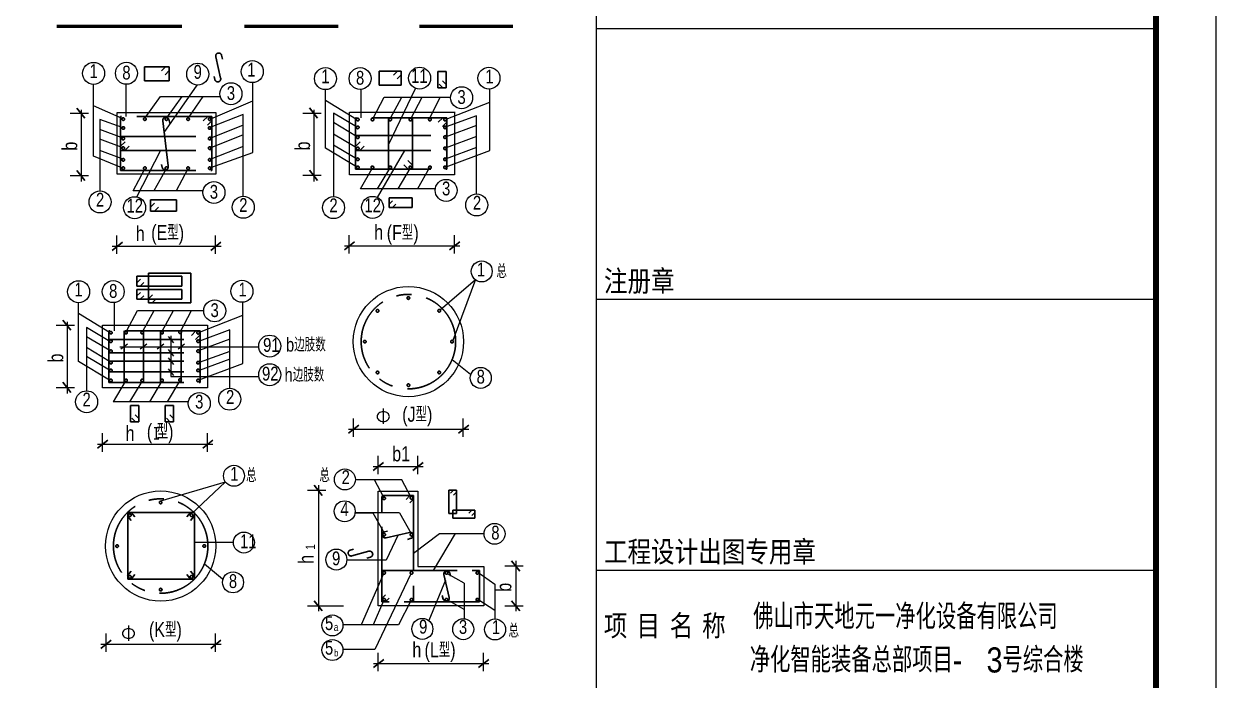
# Model space of a CAD drawing. Extents: x 299218 to 746073, y -331171 to -40619.
# Drawn here: x 440238 to 460052, y -112433 to -101523 of the extents above; entities that cross this region are included whole.
import ezdxf
from ezdxf.enums import TextEntityAlignment as Align

# ---------------------------------------------------------------- set-up
doc = ezdxf.new("R2010")
doc.units = 0
doc.header["$LTSCALE"] = 1000
doc.header["$MEASUREMENT"] = 0
doc.linetypes.add('CENTER', pattern=[2, 1.25, -0.25, 0.25, -0.25])
doc.layers.add('1', color=1, linetype='CENTER', lineweight=30)
for name, color, linetype in [('13', 4, 'Continuous'), ('14', 2, 'Continuous'), ('2', 7, 'Continuous'), ('_0', 7, 'Continuous'), ('DIM_SYMB', 3, 'Continuous'), ('PUB_TITLE', 4, 'Continuous')]:
    doc.layers.add(name, color=color, linetype=linetype)
doc.styles.add('-宋体', font='', dxfattribs={"width": 0.8})
doc.styles.add('_HZTXT', font='gs_txt.shx', dxfattribs={"width": 0.8, "bigfont": 'gs_hztxt.shx'})
doc.styles.add('GS_Rein', font='GS_TXT.shx', dxfattribs={"width": 0.7, "bigfont": 'GS_HZTXT.shx'})
doc.styles.add('宋体', font='')
doc.styles.get('-宋体').set_extended_font_data('SimSun')
doc.styles.get('宋体').set_extended_font_data('SimSun')

# ---------------------------------------------------------------- blocks, each defined once
blk = doc.blocks.new('弘吉车间2')
at = {"layer": '14'}
for p, q in [((-9300, 29320), (-9300, 0)), ((-9300, 29320), (0, 29320)), ((-9300, 24820), (0, 24820)), ((-9300, 20320), (0, 20320))]:
    blk.add_line(p, q, dxfattribs=at)
blk.add_lwpolyline([(-9300, 0), (0, 0), (0, 40000), (-9300, 40000)], close=True, dxfattribs=at)
at = {"layer": '13', "color": 7, "style": '_HZTXT', "width": 0.85}
for s, height, p in [('佛山市天地元一净化设备有限公司', 417.91, (-6694, 19336)), ('净化智能装备总部项目-', 417.91, (-6750, 18616)), ('3号综合楼', 417.9, (-2815, 18616))]:
    blk.add_text(s, height=height, dxfattribs=at).set_placement(p)
at = {"layer": '14', "style": '宋体', "width": 0.82}
for s, p in [('注册章', (-9173, 24949)), ('工程设计出图专用章', (-9173, 20449)), ('名', (-8081, 19220)), ('称', (-7542, 19220)), ('项', (-9176, 19220)), ('目', (-8632, 19220))]:
    blk.add_text(s, height=350, dxfattribs=at).set_placement(p)

msp = doc.modelspace()

# ---------------------------------------------------------------- linework, layer by layer
at = {"layer": '1', "color": 6}
for p, q in [((443508.7, -102425.3, -5232.6), (443427.4, -102069.1, -5232.6)), ((443539.5, -102108.5, -5232.6), (443524.7, -102046, -5232.6)), ((442653.1, -102238.4, -5232.6), (442244.4, -102238.4, -5232.6)), ((442244.4, -102238.4, -5232.6), (442244.4, -102471.2, -5232.6)), ((442590.4, -102238.4, -5232.6), (442523.8, -102305, -5232.6)), ((442653.1, -102301.1, -5232.6), (442586.5, -102367.7, -5232.6)), ((442653.1, -102471.2, -5232.6), (442653.1, -102238.4, -5232.6)), ((443411.4, -102448.4, -5232.6), (443398.9, -102395.5, -5232.6)), ((446509.5, -102307, -5232.6), (446141.6, -102307, -5232.6)), ((446141.6, -102307, -5232.6), (446141.6, -102544.4, -5232.6)), ((446446.7, -102307, -5232.6), (446380.1, -102373.6, -5232.6)), ((446509.5, -102369.7, -5232.6), (446442.9, -102436.3, -5232.6)), ((446509.5, -102544.4, -5232.6), (446509.5, -102307, -5232.6)), ((447119.6, -102313.8, -5232.6), (447256.7, -102313.8, -5232.6)), ((447119.6, -102584.2, -5232.6), (447119.6, -102313.8, -5232.6)), ((447256.7, -102313.8, -5232.6), (447256.7, -102584.2, -5232.6)), ((442244.4, -102471.2, -5232.6), (442653.1, -102471.2, -5232.6)), ((446141.6, -102544.4, -5232.6), (446509.5, -102544.4, -5232.6)), ((447256.7, -102584.2, -5232.6), (447119.6, -102584.2, -5232.6)), ((447200.9, -102584.2, -5232.6), (447141.7, -102525, -5232.6)), ((447256.7, -102528.4, -5232.6), (447197.5, -102469.2, -5232.6)), ((441118, -102924.2, -5232.6), (441253, -103093, -5232.6)), ((444986, -102921.5, -5232.6), (445120.9, -103090.3, -5232.6)), ((441847, -103063.1, -5232.6), (441847, -103960.3, -5232.6)), ((443363.4, -103063.1, -5232.6), (441847, -103063.1, -5232.6)), ((442635.7, -103885.7, -5232.6), (442549.5, -103137.6, -5232.6)), ((442663.2, -103171.8, -5232.6), (442645.6, -103110.1, -5232.6)), ((443293.7, -103063.1, -5232.6), (443219.7, -103137.1, -5232.6)), ((443363.4, -103132.9, -5232.6), (443289.4, -103206.9, -5232.6)), ((443363.4, -103960.3, -5232.6), (443363.4, -103063.1, -5232.6)), ((445752.4, -103084.8, -5232.6), (445752.4, -103939.4, -5232.6)), ((447268.8, -103084.8, -5232.6), (445752.4, -103084.8, -5232.6)), ((446295.3, -103939.4, -5232.6), (446295.3, -103084.8, -5232.6)), ((446694.9, -103939.4, -5232.6), (446694.9, -103084.8, -5232.6)), ((447124.7, -103159, -5232.6), (447198.7, -103085, -5232.6)), ((447194.5, -103228.7, -5232.6), (447268.5, -103154.7, -5232.6)), ((447268.8, -103939.4, -5232.6), (447268.8, -103084.8, -5232.6)), ((441847, -103393.8, -5232.6), (443365.7, -103393.8, -5232.6)), ((445752.4, -103376.9, -5232.6), (447268.8, -103376.9, -5232.6)), ((441847, -103558, -5232.6), (441921, -103484, -5232.6)), ((441916.8, -103627.8, -5232.6), (441990.8, -103553.8, -5232.6)), ((445752.4, -103559.3, -5232.6), (445826.4, -103485.3, -5232.6)), ((445822.2, -103629.1, -5232.6), (445896.2, -103555.1, -5232.6)), ((441847, -103627.8, -5232.6), (443365.7, -103627.8, -5232.6)), ((445752.4, -103629.1, -5232.6), (447268.8, -103629.1, -5232.6)), ((446694.3, -103870, -5232.6), (446620.3, -103796, -5232.6)), ((441118, -103959.4, -5232.6), (441253, -104128.2, -5232.6)), ((441847, -103960.3, -5232.6), (443363.4, -103960.3, -5232.6)), ((442539.6, -103913.2, -5232.6), (442524.7, -103861, -5232.6)), ((444986, -103956.7, -5232.6), (445120.9, -104125.5, -5232.6)), ((445752.4, -103939.4, -5232.6), (447268.8, -103939.4, -5232.6)), ((446624.6, -103939.8, -5232.6), (446550.6, -103865.8, -5232.6)), ((446694, -104413.8, -5232.6), (446306.9, -104413.8, -5232.6)), ((446306.9, -104413.8, -5232.6), (446306.9, -104578, -5232.6)), ((446694, -104578, -5232.6), (446694, -104413.8, -5232.6)), ((442774.9, -104445.9, -5232.6), (442344, -104445.9, -5232.6)), ((442344, -104445.9, -5232.6), (442344, -104634.9, -5232.6)), ((442344, -104572.1, -5232.6), (442410.6, -104505.5, -5232.6)), ((442406.8, -104634.9, -5232.6), (442473.4, -104568.3, -5232.6)), ((442774.9, -104634.9, -5232.6), (442774.9, -104445.9, -5232.6)), ((446306.9, -104522.2, -5232.6), (446366.1, -104463, -5232.6)), ((446306.9, -104578, -5232.6), (446694, -104578, -5232.6)), ((446362.7, -104578, -5232.6), (446421.9, -104518.8, -5232.6)), ((442344, -104634.9, -5232.6), (442774.9, -104634.9, -5232.6)), ((441875.2, -105153.6, -5232.6), (441706.4, -105288.6, -5232.6)), ((443513.2, -105153.6, -5232.6), (443344.5, -105288.6, -5232.6)), ((445735.8, -105147.1, -5232.6), (445567, -105282, -5232.6)), ((447482, -105147.1, -5232.6), (447313.2, -105282, -5232.6)), ((442861.7, -105719.3, -5232.6), (442115.3, -105719.3, -5232.6)), ((442115.3, -105719.3, -5232.6), (442115.3, -105883.6, -5232.6)), ((442115.3, -105827.8, -5232.6), (442174.5, -105768.6, -5232.6)), ((443014.6, -105665.2, -5232.6), (442308.9, -105665.2, -5232.6)), ((442308.9, -105665.2, -5232.6), (442308.9, -106159.4, -5232.6)), ((442861.7, -105883.6, -5232.6), (442861.7, -105719.3, -5232.6)), ((443014.6, -106159.4, -5232.6), (443014.6, -105665.2, -5232.6)), ((442115.3, -105883.6, -5232.6), (442861.7, -105883.6, -5232.6)), ((442861.7, -105937.6, -5232.6), (442115.3, -105937.6, -5232.6)), ((442115.3, -105937.6, -5232.6), (442115.3, -106101.9, -5232.6)), ((442115.3, -106046, -5232.6), (442174.5, -105986.8, -5232.6)), ((442171.1, -105883.6, -5232.6), (442230.3, -105824.4, -5232.6)), ((442861.7, -106101.9, -5232.6), (442861.7, -105937.6, -5232.6)), ((442115.3, -106101.9, -5232.6), (442861.7, -106101.9, -5232.6)), ((442171.1, -106101.9, -5232.6), (442230.3, -106042.7, -5232.6)), ((442308.9, -106096.7, -5232.6), (442375.5, -106030.1, -5232.6)), ((442308.9, -106159.4, -5232.6), (443014.6, -106159.4, -5232.6)), ((442371.7, -106159.4, -5232.6), (442438.3, -106092.8, -5232.6)), ((440884.8, -106446.8, -5232.6), (441019.7, -106615.5, -5232.6)), ((443165.9, -106628, -5232.6), (441649.4, -106628, -5232.6)), ((441649.4, -106628, -5232.6), (441649.4, -107482.6, -5232.6)), ((441649.4, -106772.7, -5232.6), (443165.9, -106772.7, -5232.6)), ((441904.6, -107482.6, -5232.6), (441904.6, -106628, -5232.6)), ((442227.6, -107482.6, -5232.6), (442227.6, -106628, -5232.6)), ((442507.7, -107482.6, -5232.6), (442507.7, -106628, -5232.6)), ((442855.1, -107466.2, -5232.6), (442855.1, -106611.6, -5232.6)), ((443021.7, -106702.1, -5232.6), (443095.7, -106628.1, -5232.6)), ((443091.5, -106771.9, -5232.6), (443165.5, -106697.9, -5232.6)), ((443165.9, -107482.6, -5232.6), (443165.9, -106628, -5232.6)), ((441649.4, -106992.2, -5232.6), (443165.9, -106992.2, -5232.6)), ((441649.4, -107129.9, -5232.6), (443165.9, -107129.9, -5232.6)), ((441649.4, -107309, -5232.6), (443165.9, -107309, -5232.6)), ((440884.8, -107481.9, -5232.6), (441019.7, -107650.7, -5232.6)), ((441649.4, -107482.6, -5232.6), (443165.9, -107482.6, -5232.6)), ((442011.1, -107867.2), (442148.2, -107867.2)), ((442011.1, -108137.7), (442011.1, -107867.2)), ((442148.2, -107867.2), (442148.2, -108137.7)), ((442585.5, -107867.2), (442722.6, -107867.2)), ((442585.5, -108137.7), (442585.5, -107867.2)), ((442722.6, -107867.2), (442722.6, -108137.7)), ((442148.2, -108137.7), (442011.1, -108137.7)), ((442092.4, -108137.7), (442033.2, -108078.5)), ((442148.2, -108081.8), (442089, -108022.6)), ((442722.6, -108137.7), (442585.5, -108137.7)), ((442666.8, -108137.7), (442607.6, -108078.5)), ((442722.6, -108081.8), (442663.4, -108022.6)), ((445804.4, -108193, -5232.6), (445635.6, -108327.9, -5232.6)), ((447630.5, -108193, -5232.6), (447461.7, -108327.9, -5232.6)), ((441632.8, -108441.8, -5232.6), (441464, -108576.8, -5232.6)), ((443379, -108441.8, -5232.6), (443210.3, -108576.8, -5232.6)), ((446213.1, -108813.9, -5232.6), (446044.4, -108948.8, -5232.6)), ((446873.5, -108813.9, -5232.6), (446704.8, -108948.8, -5232.6)), ((445062.3, -109193.5, -5232.6), (445197.2, -109362.2, -5232.6)), ((446188, -111132.7, -5232.6), (446188, -109366, -5232.6)), ((446188, -109366, -5232.6), (446714.3, -109366, -5232.6)), ((446655, -109366, -5232.6), (446593.4, -109427.6, -5232.6)), ((446714.3, -109366, -5232.6), (446714.3, -111132.7, -5232.6)), ((447298.2, -109272.2, -5232.6), (447430.5, -109272.2, -5232.6)), ((447298.2, -109660.6, -5232.6), (447298.2, -109272.2, -5232.6)), ((447379.4, -109273.6, -5232.6), (447330.1, -109322.9, -5232.6)), ((447428.9, -109310, -5232.6), (447379.6, -109359.4, -5232.6)), ((447430.5, -109272.2, -5232.6), (447430.5, -109660.6, -5232.6)), ((446714.1, -109425, -5232.6), (446653.2, -109485.9, -5232.6)), ((441959.9, -109704.4, -5232.6), (442019.9, -109780.4, -5232.6)), ((442019.9, -109644.4, -5232.6), (442080, -109720.4, -5232.6)), ((443005.7, -109644.4, -5232.6), (442945.7, -109720.4, -5232.6)), ((443069.8, -109704.4, -5232.6), (443009.7, -109780.4, -5232.6)), ((447430.5, -109660.6, -5232.6), (447298.2, -109660.6, -5232.6)), ((447368.8, -109607.6, -5232.6), (447730.5, -109607.6, -5232.6)), ((447368.8, -109740.1, -5232.6), (447368.8, -109607.6, -5232.6)), ((447730.5, -109740.1, -5232.6), (447368.8, -109740.1, -5232.6)), ((447680.8, -109608.9, -5232.6), (447631.5, -109658.2, -5232.6)), ((447730.3, -109645.3, -5232.6), (447681, -109694.7, -5232.6)), ((447730.5, -109607.6, -5232.6), (447730.5, -109740.1, -5232.6)), ((446230.8, -109969.5, -5232.6), (446283, -109954.6, -5232.6)), ((446258.2, -110065.7, -5232.6), (446647.7, -109978.7, -5232.6)), ((446613.5, -110092.4, -5232.6), (446675.2, -110074.8, -5232.6)), ((445663.8, -110271.4, -5232.6), (445716, -110256.5, -5232.6)), ((445691.2, -110367.6, -5232.6), (445971.5, -110291, -5232.6)), ((445937.2, -110404.8, -5232.6), (445998.9, -110387.1, -5232.6)), ((448344.6, -110451.3, -5232.6), (448479.5, -110620.1, -5232.6)), ((441959.9, -110695.5, -5232.6), (442019.9, -110619.5, -5232.6)), ((442019.9, -110755.5, -5232.6), (442080, -110679.5, -5232.6)), ((443005.7, -110755.5, -5232.6), (442945.7, -110679.5, -5232.6)), ((443069.8, -110695.5, -5232.6), (443009.7, -110619.5, -5232.6)), ((446188, -110612.3, -5232.6), (447808, -110612.3, -5232.6)), ((447218.4, -110678.5, -5232.6), (447305.3, -111057.6, -5232.6)), ((447314.5, -110651, -5232.6), (447329.4, -110703.2, -5232.6)), ((447808, -110612.3, -5232.6), (447808, -111132.7, -5232.6)), ((445062.3, -111114.7, -5232.6), (445197.2, -111283.4, -5232.6)), ((447808, -111132.7, -5232.6), (446188, -111132.7, -5232.6)), ((446250, -111012.6, -5232.6), (446188.4, -111074.2, -5232.6)), ((446309.1, -111071.6, -5232.6), (446248.2, -111132.5, -5232.6)), ((447191.6, -111023.4, -5232.6), (447209.2, -111085.1, -5232.6)), ((448344.6, -111114.7, -5232.6), (448479.5, -111283.4, -5232.6)), ((441687.6, -111770.3, -5232.6), (441518.8, -111905.2, -5232.6)), ((443513.7, -111770.3, -5232.6), (443344.9, -111905.2, -5232.6)), ((446217.9, -112090.3, -5232.6), (446049.1, -112225.2, -5232.6)), ((447964.1, -112090.3, -5232.6), (447795.3, -112225.2, -5232.6))]:
    msp.add_line(p, q, dxfattribs=at)
at = {"layer": '1', "color": 6, "elevation": -5232.6}
msp.add_lwpolyline([(441966.6, -109646.1), (441966.6, -110753.8), (443075, -110753.8), (443075, -109646.1)], close=True, dxfattribs=at)
at = {"layer": '1', "color": 6}
for centre, radius in [((441890.6, -103106.1, -5232.6), 21.8), ((442249.5, -103106.1, -5232.6), 21.8), ((442608.5, -103106.1, -5232.6), 21.8), ((442967.5, -103106.1, -5232.6), 21.8), ((443326.5, -103106.1, -5232.6), 21.8), ((445787.3, -103113.8, -5232.6), 21.8), ((445787.3, -103243.9, -5232.6), 21.8), ((446031.1, -103113.8, -5232.6), 21.8), ((446326.9, -103113.8, -5232.6), 21.8), ((446661.7, -103113.8, -5232.6), 21.8), ((446986.7, -103113.8, -5232.6), 21.8), ((447237, -103243.9, -5232.6), 21.8), ((447238.8, -103114.9, -5232.6), 21.8), ((441890.6, -103254.6, -5232.6), 21.8), ((441890.6, -103430, -5232.6), 21.8), ((443326.5, -103254.6, -5232.6), 21.8), ((443326.5, -103430, -5232.6), 21.8), ((445787.3, -103406.6, -5232.6), 21.8), ((447237, -103406.6, -5232.6), 21.8), ((441890.6, -103588.4, -5232.6), 21.8), ((443326.5, -103588.4, -5232.6), 21.8), ((445787.3, -103594.1, -5232.6), 21.8), ((447237, -103592.1, -5232.6), 21.8), ((441890.6, -103783.6, -5232.6), 21.8), ((443326.5, -103783.6, -5232.6), 21.8), ((445787.3, -103774.3, -5232.6), 21.8), ((447237, -103774.3, -5232.6), 21.8), ((441890.6, -103922.2, -5232.6), 21.8), ((442249.5, -103922.2, -5232.6), 21.8), ((442608.5, -103922.2, -5232.6), 21.8), ((442967.5, -103922.2, -5232.6), 21.8), ((443326.5, -103922.2, -5232.6), 21.8), ((445787.3, -103907.7, -5232.6), 21.8), ((446031.1, -103907.7, -5232.6), 21.8), ((446326.9, -103907.7, -5232.6), 21.8), ((446661.7, -103907.7, -5232.6), 21.8), ((446986.7, -103907.7, -5232.6), 21.8), ((447237, -103907.7, -5232.6), 21.8), ((446628.9, -106805.4, -5232.6), 784.9), ((446628.4, -106081, -5232.6), 21.8), ((446116.3, -106293.6, -5232.6), 21.8), ((447140.8, -106292.8, -5232.6), 21.8), ((441684.3, -106656.9, -5232.6), 21.8), ((441684.3, -106799.6, -5232.6), 21.8), ((441936.2, -106656.9, -5232.6), 21.8), ((442206.1, -106656.9, -5232.6), 21.8), ((442534.2, -106656.9, -5232.6), 21.8), ((442834.3, -106648.8, -5232.6), 21.8), ((443134, -106799.6, -5232.6), 21.8), ((443135.8, -106658, -5232.6), 21.8), ((445904.5, -106805.9, -5232.6), 21.8), ((447353.3, -106804.9, -5232.6), 21.8), ((441684.3, -106964.9, -5232.6), 21.8), ((443134, -106963, -5232.6), 21.8), ((441684.3, -107155.5, -5232.6), 21.8), ((443134, -107155.5, -5232.6), 21.8), ((441684.3, -107283, -5232.6), 21.8), ((443134, -107283, -5232.6), 21.8), ((446117, -107318, -5232.6), 21.8), ((447141.5, -107317.3, -5232.6), 21.8), ((441684.3, -107450.8, -5232.6), 21.8), ((441936.2, -107450.8, -5232.6), 21.8), ((442206.1, -107450.8, -5232.6), 21.8), ((442534.2, -107450.8, -5232.6), 21.8), ((442834.3, -107442.7, -5232.6), 21.8), ((443134, -107450.8, -5232.6), 21.8), ((446629.4, -107529.8, -5232.6), 21.8), ((442512.1, -110203.6, -5232.6), 784.9), ((442511.6, -109479.2, -5232.6), 21.8), ((446225, -109410.7, -5232.6), 21.8), ((446680.6, -109402.4, -5232.6), 21.8), ((441999.5, -109691.7, -5232.6), 21.8), ((443024, -109691, -5232.6), 21.8), ((446225, -110015.6, -5232.6), 21.8), ((446680.6, -110015.6, -5232.6), 21.8), ((441787.7, -110204.1, -5232.6), 21.8), ((443236.5, -110203.1, -5232.6), 21.8), ((442000.2, -110716.2, -5232.6), 21.8), ((443024.7, -110715.5, -5232.6), 21.8), ((446225, -110649.3, -5232.6), 21.8), ((446680.6, -110649.3, -5232.6), 21.8), ((447260.8, -110649.3, -5232.6), 21.8), ((447774, -110649.3, -5232.6), 21.8), ((442512.6, -110928, -5232.6), 21.8), ((446225, -111095.7, -5232.6), 21.8), ((446680.6, -111095.7, -5232.6), 21.8), ((447260.8, -111095.7, -5232.6), 21.8), ((447774, -111095.7, -5232.6), 21.8)]:
    msp.add_circle(centre, radius, dxfattribs=at)
for centre, start, end in [((443476, -102057.6, -5232.6), 13.32426, 193.32426), ((443460, -102436.8, -5232.6), 193.32426, 13.32426), ((442597.5, -103123.8, -5232.6), 15.94317, 195.94317), ((442587.7, -103899.5, -5232.6), 195.94317, 15.94317), ((446244.5, -110017.6, -5232.6), 105.94317, 285.94317), ((446661.4, -110026.8, -5232.6), 285.94317, 105.94317), ((445677.5, -110319.5, -5232.6), 105.94317, 285.94317), ((445985.2, -110339.1, -5232.6), 285.94317, 105.94317), ((447266.4, -110664.7, -5232.6), 15.94317, 195.94317), ((447257.3, -111071.3, -5232.6), 195.94317, 15.94317)]:
    msp.add_arc(centre, 50, start, end, dxfattribs=at)
at = {"layer": '2', "color": 2, "ltscale": 15}
for p, q in [((441395.6, -103723.6, -5232.6), (441395.6, -102528.8, -5232.6)), ((441939.3, -103063.1, -5232.6), (441939.3, -102527.6, -5232.6)), ((442571.4, -103327.4, -5232.6), (443117.4, -102541.3, -5232.6)), ((444042.5, -103659.7, -5232.6), (444042.5, -102497.7, -5232.6)), ((445250.6, -103591.3, -5232.6), (445250.6, -102616.1, -5232.6)), ((445845.5, -103084.8, -5232.6), (445845.5, -102613.3, -5232.6)), ((446295.3, -103536, -5232.6), (446748.8, -102595.8, -5232.6)), ((447979.7, -103627.9, -5232.6), (447979.7, -102607.8, -5232.6)), ((442254.4, -103084.9, -5232.6), (442512, -102733.3, -5232.6)), ((442512, -102733.3, -5232.6), (443503.7, -102733.3, -5232.6)), ((442614.3, -103085.1, -5232.6), (442872, -102733.3, -5232.6)), ((442974.8, -103085.6, -5232.6), (443219.3, -102733.3, -5232.6)), ((443347.6, -103100.6, -5232.6), (444042.5, -102802.6, -5232.6)), ((445765.6, -103112.3, -5232.6), (445250.6, -102795.2, -5232.6)), ((446043.8, -103089.5, -5232.6), (446228.4, -102744.3, -5232.6)), ((446228.4, -102744.3, -5232.6), (447329.9, -102744.3, -5232.6)), ((446332.8, -103089.5, -5232.6), (446517.4, -102744.3, -5232.6)), ((446673.2, -103089.5, -5232.6), (446857.8, -102744.3, -5232.6)), ((446987, -103089.5, -5232.6), (447158.5, -102744.3, -5232.6)), ((447258.8, -103106.4, -5232.6), (447979.7, -102823.4, -5232.6)), ((441312, -103013.8, -5232.6), (441006, -103013.8, -5232.6)), ((441189.6, -102953.3, -5232.6), (441189.6, -104146.3, -5232.6)), ((441871.2, -103096.1, -5232.6), (441395.6, -102886.3, -5232.6)), ((441791.8, -104023.4, -5232.6), (441791.8, -102997.2, -5232.6)), ((441791.8, -102997.2, -5232.6), (443426.9, -102997.2, -5232.6)), ((443885.5, -103028.7, -5232.6), (443347, -103242, -5232.6)), ((443426.9, -102997.2, -5232.6), (443426.9, -104023.4, -5232.6)), ((443885.5, -104389.2, -5232.6), (443885.5, -103028.7, -5232.6)), ((445180, -103011.1, -5232.6), (444874, -103011.1, -5232.6)), ((445057.6, -102950.6, -5232.6), (445057.6, -104143.6, -5232.6)), ((445382.9, -103006.1, -5232.6), (445382.9, -104394, -5232.6)), ((445767.2, -103235.5, -5232.6), (445382.9, -103006.1, -5232.6)), ((445648.3, -104032.9, -5232.6), (445648.3, -102990.6, -5232.6)), ((445648.3, -102990.6, -5232.6), (447392.6, -102990.6, -5232.6)), ((447392.6, -102986.4, -5232.6), (447392.6, -104032.9, -5232.6)), ((441869.7, -103248.5, -5232.6), (441501.1, -103110.9, -5232.6)), ((441501.1, -103110.9, -5232.6), (441501.1, -104301.2, -5232.6)), ((443885.5, -103208.9, -5232.6), (443343.2, -103423.6, -5232.6)), ((445768.9, -103394.9, -5232.6), (445382.9, -103164.5, -5232.6)), ((447763.1, -103050.2, -5232.6), (447257.8, -103237.3, -5232.6)), ((447763.1, -103215, -5232.6), (447258.3, -103401.9, -5232.6)), ((447763.1, -104351.2, -5232.6), (447763.1, -103050.2, -5232.6)), ((441872.4, -103418, -5232.6), (441501.1, -103278.8, -5232.6)), ((443885.5, -103370.2, -5232.6), (443347.7, -103583.3, -5232.6)), ((445769, -103584.8, -5232.6), (445382.9, -103354.2, -5232.6)), ((447763.1, -103395.1, -5232.6), (447256.6, -103582.6, -5232.6)), ((441872.1, -103576.9, -5232.6), (441501.1, -103438, -5232.6)), ((443885.5, -103560.6, -5232.6), (443346.2, -103774.2, -5232.6)), ((445766.5, -103901.3, -5232.6), (445250.6, -103591.3, -5232.6)), ((445766.3, -103768.6, -5232.6), (445382.9, -103539.7, -5232.6)), ((447763.1, -103577.1, -5232.6), (447256.5, -103764.6, -5232.6)), ((441865.5, -103915.3, -5232.6), (441395.6, -103723.5, -5232.6)), ((441874.6, -103768.7, -5232.6), (441501.1, -103628.3, -5232.6)), ((442508.8, -103627.8, -5232.6), (442112, -104404.4, -5232.6)), ((443346.4, -103913.2, -5232.6), (444042.5, -103659.7, -5232.6)), ((446561.2, -103629.9, -5232.6), (446109.9, -104407.4, -5232.6)), ((447257.3, -103899.8, -5232.6), (447979.7, -103627.9, -5232.6)), ((442054.9, -104300.9, -5232.6), (442243.2, -103943, -5232.6)), ((442599.9, -103942.2, -5232.6), (442398.7, -104300.9, -5232.6)), ((442959.1, -103942.3, -5232.6), (442770.5, -104300.9, -5232.6)), ((445834.9, -104265.4, -5232.6), (446024.2, -103928.4, -5232.6)), ((446314.1, -103925.4, -5232.6), (446110.9, -104265.4, -5232.6)), ((446653.3, -103927.8, -5232.6), (446451.1, -104265.4, -5232.6)), ((446972.1, -103923.9, -5232.6), (446780.9, -104265.4, -5232.6)), ((441312, -104048.9, -5232.6), (441006, -104048.9, -5232.6)), ((443426.9, -104023.4, -5232.6), (441791.8, -104023.4, -5232.6)), ((445180, -104046.2, -5232.6), (444874, -104046.2, -5232.6)), ((447392.6, -104032.9, -5232.6), (445648.3, -104032.9, -5232.6)), ((443215.6, -104300.9, -5232.6), (442054.9, -104300.9, -5232.6)), ((447074.8, -104265.4, -5232.6), (445834.9, -104265.4, -5232.6)), ((441785.6, -105347.6, -5232.6), (441785.6, -105041.6, -5232.6)), ((443423.7, -105347.6, -5232.6), (443423.7, -105041.6, -5232.6)), ((445646.2, -105341, -5232.6), (445646.2, -105035.1, -5232.6)), ((447392.5, -105341, -5232.6), (447392.5, -105035.1, -5232.6)), ((443515.6, -105225.2, -5232.6), (441704, -105225.2, -5232.6)), ((447484.3, -105218.7, -5232.6), (445564.6, -105218.7, -5232.6)), ((447158.1, -106279.6, -5232.6), (447744.5, -105771.9, -5232.6)), ((447744.5, -105771.9, -5232.6), (447365.8, -106787.1, -5232.6)), ((441147.6, -107134.4, -5232.6), (441147.6, -106159.2, -5232.6)), ((441742.5, -106628, -5232.6), (441742.5, -106156.5, -5232.6)), ((443876.7, -107171, -5232.6), (443876.7, -106150.9, -5232.6)), ((441662.6, -106655.4, -5232.6), (441147.6, -106338.3, -5232.6)), ((441942.2, -106632.6, -5232.6), (442126.8, -106287.4, -5232.6)), ((442126.8, -106287.4, -5232.6), (443226.9, -106287.4, -5232.6)), ((442217.6, -106632.6, -5232.6), (442402.2, -106287.4, -5232.6)), ((442539.5, -106632.6, -5232.6), (442724.1, -106287.4, -5232.6)), ((442845.8, -106624.5, -5232.6), (443026.1, -106287.4, -5232.6)), ((443155.9, -106649.5, -5232.6), (443876.7, -106366.5, -5232.6)), ((441078.8, -106536.3, -5232.6), (440772.8, -106536.3, -5232.6)), ((440956.4, -106475.9, -5232.6), (440956.4, -107668.8, -5232.6)), ((441665.9, -106802.5, -5232.6), (441280, -106572.1, -5232.6)), ((441280, -106572.1, -5232.6), (441280, -107622.8, -5232.6)), ((441545.4, -106533.7, -5232.6), (443289.6, -106533.7, -5232.6)), ((441545.4, -107576, -5232.6), (441545.4, -106533.7, -5232.6)), ((443289.6, -106529.6, -5232.6), (443289.6, -107576, -5232.6)), ((441666.1, -106955.6, -5232.6), (441280, -106725.1, -5232.6)), ((442639.3, -106719, -5232.6), (442725.2, -106826.5, -5232.6)), ((442682.2, -106708.9, -5232.6), (442682.2, -107382.6, -5232.6)), ((443660.2, -106766, -5232.6), (443153.6, -106953.5, -5232.6)), ((443660.2, -106608.4, -5232.6), (443155.3, -106795.3, -5232.6)), ((443660.2, -107580, -5232.6), (443660.2, -106608.4, -5232.6)), ((441663.3, -107134, -5232.6), (441280, -106905.1, -5232.6)), ((441834.2, -106889.3, -5232.6), (444141.7, -106889.3, -5232.6)), ((441959.6, -106845.3, -5232.6), (441849.6, -106933.3, -5232.6)), ((442282.6, -106845.3, -5232.6), (442172.6, -106933.3, -5232.6)), ((442562.7, -106845.3, -5232.6), (442452.7, -106933.3, -5232.6)), ((442639.3, -106938.5, -5232.6), (442725.2, -107046, -5232.6)), ((442910.1, -106845.3, -5232.6), (442800.1, -106933.3, -5232.6)), ((443660.2, -106967.7, -5232.6), (443153.5, -107155.2, -5232.6)), ((441663.5, -107444.5, -5232.6), (441147.6, -107134.4, -5232.6)), ((441663.3, -107279.7, -5232.6), (441280, -107050.8, -5232.6)), ((442639.3, -107076.1, -5232.6), (442725.2, -107183.6, -5232.6)), ((443660.2, -107098, -5232.6), (443153.5, -107285.5, -5232.6)), ((443154.4, -107443, -5232.6), (443876.7, -107171, -5232.6)), ((447658.4, -107354.4, -5232.6), (447358.2, -107106.7, -5232.6)), ((442639.3, -107258.5, -5232.6), (442725.2, -107366, -5232.6)), ((442682.2, -107382.6, -5232.6), (444143.5, -107382.6, -5232.6)), ((441078.8, -107571.4, -5232.6), (440772.8, -107571.4, -5232.6)), ((443289.6, -107576, -5232.6), (441545.4, -107576, -5232.6)), ((441923.5, -107468.5, -5232.6), (441720.2, -107808.5, -5232.6)), ((442197.7, -107471, -5232.6), (441995.5, -107808.5, -5232.6)), ((442527.5, -107471, -5232.6), (442325.3, -107808.5, -5232.6)), ((442825.9, -107462.8, -5232.6), (442618.9, -107808.5, -5232.6)), ((442971.8, -107808.5, -5232.6), (441720.2, -107808.5, -5232.6)), ((446209.5, -107918.3, -5232.6), (446209.5, -108173.5, -5232.6)), ((445714.9, -108386.9, -5232.6), (445714.9, -108081, -5232.6)), ((447541, -108386.9, -5232.6), (447541, -108081, -5232.6)), ((441543.3, -108635.8, -5232.6), (441543.3, -108329.8, -5232.6)), ((443289.5, -108635.8, -5232.6), (443289.5, -108329.8, -5232.6)), ((447632.8, -108264.6, -5232.6), (445633.2, -108264.6, -5232.6)), ((443381.3, -108513.4, -5232.6), (441461.6, -108513.4, -5232.6)), ((446123.6, -109007.8, -5232.6), (446123.6, -108701.8, -5232.6)), ((446784, -109007.8, -5232.6), (446784, -108701.8, -5232.6)), ((446875.9, -108885.4, -5232.6), (446042, -108885.4, -5232.6)), ((443585.8, -109139.7, -5232.6), (442509, -109456.2, -5232.6)), ((443024, -109669.2, -5232.6), (443585.8, -109139.7, -5232.6)), ((446519.8, -109105.3, -5232.6), (445747.2, -109105.3, -5232.6)), ((446213.9, -109387.8, -5232.6), (446063.9, -109105.3, -5232.6)), ((446669.8, -109387.8, -5232.6), (446519.8, -109105.3, -5232.6)), ((445256.2, -109283, -5232.6), (444950.3, -109283, -5232.6)), ((445133.9, -109191.1, -5232.6), (445133.9, -111285.8, -5232.6)), ((446124.5, -111196.6, -5232.6), (446124.5, -109289.8, -5232.6)), ((446124.5, -109289.8, -5232.6), (446786.4, -109289.8, -5232.6)), ((446786.4, -109289.8, -5232.6), (446786.4, -110543.4, -5232.6)), ((445742.4, -109651.8, -5232.6), (446036.3, -109651.8, -5232.6)), ((446480.9, -109651.8, -5232.6), (445753.9, -109651.8, -5232.6)), ((446036.3, -109651.8, -5232.6), (446230.4, -109996.1, -5232.6)), ((446480.9, -109651.8, -5232.6), (446674.3, -109994.7, -5232.6)), ((443720.4, -110145.5, -5232.6), (443079, -110145.5, -5232.6)), ((446456.8, -110015.2, -5232.6), (446256.9, -110437.5, -5232.6)), ((446714.3, -110319.4, -5232.6), (447148.2, -109996.1, -5232.6)), ((447404.1, -109996.1, -5232.6), (447038.1, -110612.3, -5232.6)), ((447148.2, -109996.1, -5232.6), (447889.4, -109996.1, -5232.6)), ((443541.6, -110752.5, -5232.6), (443241.4, -110504.8, -5232.6)), ((446256.9, -110437.5, -5232.6), (445605.6, -110437.5, -5232.6)), ((446786.4, -110543.4, -5232.6), (447880.6, -110543.4, -5232.6)), ((447880.6, -110543.4, -5232.6), (447880.6, -111196.6, -5232.6)), ((448538.5, -110540.8, -5232.6), (448232.6, -110540.8, -5232.6)), ((448416.1, -110449, -5232.6), (448416.1, -111285.8, -5232.6)), ((446212.3, -110666.9, -5232.6), (445843.9, -111514, -5232.6)), ((446669.3, -110667.9, -5232.6), (446069.2, -111923.1, -5232.6)), ((447554.1, -110821.7, -5232.6), (447276.6, -110664.4, -5232.6)), ((447783.5, -110640.5, -5232.6), (448065.9, -110834.7, -5232.6)), ((447245.2, -110771.7, -5232.6), (446966.3, -111443.3, -5232.6)), ((447554.1, -110821.7, -5232.6), (447554.1, -111412.8, -5232.6)), ((448065.9, -110834.7, -5232.6), (448065.9, -111416, -5232.6)), ((446213.8, -111114.4, -5232.6), (446043.8, -111514, -5232.6)), ((446668.6, -111113.9, -5232.6), (446466.6, -111514, -5232.6)), ((447554.1, -111257.7, -5232.6), (447281.3, -111103.1, -5232.6)), ((448065.9, -111276.1, -5232.6), (447783.5, -111090.7, -5232.6)), ((445552.2, -111204.2, -5232.6), (444950.3, -111204.2, -5232.6)), ((447880.6, -111196.6, -5232.6), (446124.5, -111196.6, -5232.6)), ((448538.5, -111204.2, -5232.6), (448232.6, -111204.2, -5232.6)), ((441975.3, -111523.8, -5232.6), (441975.3, -111779, -5232.6)), ((446466.6, -111514, -5232.6), (445540.3, -111514, -5232.6)), ((441604.3, -111964.3, -5232.6), (441604.3, -111658.3, -5232.6)), ((443424.2, -111964.3, -5232.6), (443424.2, -111658.3, -5232.6)), ((443516, -111841.9, -5232.6), (441516.4, -111841.9, -5232.6)), ((446069.2, -111923.1, -5232.6), (445540.3, -111923.1, -5232.6)), ((446128.4, -112284.2, -5232.6), (446128.4, -111978.2, -5232.6)), ((447874.6, -112284.2, -5232.6), (447874.6, -111978.2, -5232.6)), ((447966.4, -112161.8, -5232.6), (446046.7, -112161.8, -5232.6))]:
    msp.add_line(p, q, dxfattribs=at)
at = {"layer": '2', "color": 2, "ltscale": 15, "elevation": -5232.6}
for points in [[(446211.6, -107970.9, 0.0796259), (446171.6, -107977.4, 0.0885775), (446139.5, -107994.7, 0.1050996), (446117, -108021.9, 0.1207607), (446109.6, -108051.9, 0.1207607), (446117, -108081.9, 0.1050996), (446139.5, -108109.2, 0.0885775), (446171.6, -108126.5, 0.0796259), (446211.6, -108132.9, 0.0796259), (446251.6, -108126.5, 0.0885775), (446283.7, -108109.2, 0.1050996), (446306.3, -108081.9, 0.1207607), (446313.6, -108051.9, 0.1207607), (446306.3, -108021.9, 0.1050996), (446283.7, -107994.7, 0.0885775), (446251.6, -107977.4, 0.0796259)], [(441977.4, -111576.4, 0.0796259), (441937.4, -111582.8, 0.0885775), (441905.3, -111600.1, 0.1050996), (441882.8, -111627.4, 0.1207607), (441875.4, -111657.4, 0.1207607), (441882.8, -111687.4, 0.1050996), (441905.3, -111714.7, 0.0885775), (441937.4, -111732, 0.0796259), (441977.4, -111738.4, 0.0796259), (442017.4, -111732, 0.0885775), (442049.5, -111714.7, 0.1050996), (442072.1, -111687.4, 0.1207607), (442079.4, -111657.4, 0.1207607), (442072.1, -111627.4, 0.1050996), (442049.5, -111600.1, 0.0885775), (442017.4, -111582.8, 0.0796259)]]:
    msp.add_lwpolyline(points, format="xyb", close=True, dxfattribs=at)
at = {"layer": '2', "color": 2, "ltscale": 15}
for centre, radius in [((441397.5, -102346, -5232.6), 182.9), ((441943.5, -102344.7, -5232.6), 182.9), ((443128.1, -102358.7, -5232.6), 182.9), ((444035, -102316.8, -5232.6), 182.9), ((445250.6, -102433.2, -5232.6), 182.9), ((445826.4, -102431.4, -5232.6), 182.9), ((446814.5, -102425.2, -5232.6), 182.9), ((447966.4, -102425.4, -5232.6), 182.9), ((443680.1, -102685.1, -5232.6), 182.9), ((447512.4, -102751.2, -5232.6), 182.9), ((443396.6, -104326.7, -5232.6), 182.9), ((447255.8, -104291.2, -5232.6), 182.9), ((441505.7, -104484, -5232.6), 182.9), ((442078.8, -104579.4, -5232.6), 182.9), ((443885.5, -104572.1, -5232.6), 182.9), ((445384.6, -104576.9, -5232.6), 182.9), ((446032.4, -104573.1, -5232.6), 182.9), ((447763.3, -104534.1, -5232.6), 182.9), ((447847, -105637.9, -5232.6), 174.4), ((441147.6, -105976.3, -5232.6), 182.9), ((441723.5, -105974.6, -5232.6), 182.9), ((443863.4, -105968.5, -5232.6), 182.9), ((446628.9, -106805.4, -5232.6), 915.7), ((443409.5, -106294.3, -5232.6), 182.9), ((444324.4, -106880.1, -5232.6), 182.9), ((444324.4, -107355.8, -5232.6), 182.9), ((447830.9, -107409.1, -5232.6), 174.4), ((443660.3, -107762.9, -5232.6), 182.9), ((441281.6, -107805.6, -5232.6), 182.9), ((443152.8, -107834.4, -5232.6), 182.9), ((443730.2, -109036.1, -5232.6), 174.4), ((445573.1, -109097.1, -5232.6), 174.4), ((442512.1, -110203.6, -5232.6), 915.7), ((445570, -109626.2, -5232.6), 174.4), ((448060.1, -110000.8, -5232.6), 174.4), ((443894.7, -110145.5, -5232.6), 174.4), ((445431.4, -110429.2, -5232.6), 174.4), ((443714.1, -110807.2, -5232.6), 174.4), ((445366.2, -111523.1, -5232.6), 174.4), ((446860.4, -111581.8, -5232.6), 174.4), ((447539.7, -111586.5, -5232.6), 174.4), ((448068.8, -111590.3, -5232.6), 174.4), ((445366.2, -111932.2, -5232.6), 174.4)]:
    msp.add_circle(centre, radius, dxfattribs=at)
at = {"layer": 'DIM_SYMB', "const_width": 56}
for points in [[(440784.5, -101562.6), (442866, -101562.6)], [(443903.8, -101562.6), (445464.6, -101562.6)], [(446808.4, -101562.6), (448369.2, -101562.6)]]:
    msp.add_lwpolyline(points, dxfattribs=at)
at = {"layer": 'PUB_TITLE'}
msp.add_lwpolyline([(385751.6, -131922.2), (460051.6, -131922.2), (460051.6, -89922.2), (385751.6, -89922.2)], close=True, dxfattribs=at)
at = {"layer": 'PUB_TITLE', "const_width": 100}
msp.add_lwpolyline([(388251.6, -130922.2), (459051.6, -130922.2), (459051.6, -90922.2), (388251.6, -90922.2)], close=True, dxfattribs=at)

# ---------------------------------------------------------------- block references
at = {"layer": '_0'}
msp.add_blockref('弘吉车间2', (459051.6, -130922.2), dxfattribs=at)

# ---------------------------------------------------------------- texts
at = {"color": 7, "style": '-宋体', "width": 0.8}
msp.add_text('I', height=210, dxfattribs=at).set_placement((442384.5, -108434.2))
at = {"layer": '2', "color": 2, "ltscale": 15, "style": 'GS_Rein', "width": 0.8}
for s, p in [('1', (441397.5, -102423.6, -5232.6)), ('8', (441943.5, -102448.2, -5232.6)), ('9', (443128.1, -102436.4, -5232.6)), ('1', (444019.5, -102400.3, -5232.6)), ('1', (445250.6, -102510.8, -5232.6)), ('8', (445826.4, -102534.9, -5232.6)), ('11', (446810.5, -102504.1, -5232.6)), ('1', (447976.3, -102511.9, -5232.6)), ('3', (443680.1, -102788.6, -5232.6)), ('3', (447512.4, -102854.6, -5232.6)), ('3', (443396.6, -104430.2, -5232.6)), ('3', (447255.8, -104374.8, -5232.6)), ('2', (441505.7, -104561.6, -5232.6)), ('2', (447769.2, -104611.7, -5232.6)), ('12', (442081.5, -104661.6, -5232.6)), ('2', (443885.8, -104649.7, -5232.6)), ('2', (445384.6, -104654.5, -5232.6)), ('12', (446035.1, -104655.3, -5232.6)), ('1', (447835.1, -105722.6, -5232.6)), ('总', (448179.2, -105750.3, -5232.6)), ('1', (441147.6, -106053.9, -5232.6)), ('8', (441723.5, -106078.1, -5232.6)), ('1', (443873.3, -106055.1, -5232.6)), ('3', (443409.5, -106397.8, -5232.6)), ('8', (447830.9, -107504, -5232.6)), ('2', (441281.6, -107883.2, -5232.6)), ('3', (443152.8, -107918, -5232.6)), ('2', (443666.3, -107840.5, -5232.6)), ('1', (443736.3, -109117.8, -5232.6)), ('总', (444019.1, -109143.3, -5232.6)), ('总', (445237.6, -109143.3, -5232.6)), ('2', (445587.5, -109174.5, -5232.6)), ('4', (445567.1, -109703.7, -5232.6)), ('8', (448074.5, -110095.6, -5232.6)), ('9', (445428.5, -110524, -5232.6)), ('8', (443714.1, -110902.1, -5232.6)), ('5', (445310.3, -111600.5, -5232.6)), ('9', (446874.8, -111659.3, -5232.6)), ('3', (447536.8, -111664, -5232.6)), ('1', (448083.2, -111667.8, -5232.6)), ('总', (448378.8, -111726.7, -5232.6)), ('5', (445310.3, -112009.7, -5232.6))]:
    msp.add_text(s, height=230, dxfattribs=at).set_placement(p, align=Align.CENTER)
for s, p in [('b', (441126.2, -103556.2, -5232.6)), ('b', (444994.2, -103553.5, -5232.6)), ('b', (440893, -107078.7, -5232.6)), ('h', (445052.8, -110425.6, -5232.6)), ('b', (448339.4, -110889.2, -5232.6))]:
    msp.add_text(s, height=250, rotation=90, dxfattribs=at).set_placement(p, align=Align.CENTER)
for s, height, p in [('h', 250, (442097.6, -105134.2, -5232.6)), ('(E型)', 250, (442354.5, -105116.1, -10465.2)), ('h', 250, (446059.7, -105112.3, -5232.6)), ('(F型)', 250, (446268.6, -105117.2, -10465.2)), ('91', 230, (444214.1, -106976, -5232.6)), ('b边肢数', 230, (444594.1, -106971.2, -5232.6)), ('92', 230, (444196.5, -107453.4, -5232.6)), ('h边肢数', 230, (444569.8, -107471.7, -5232.6)), ('(J型)', 250, (446525.7, -108137.7, -10465.2)), ('( 型)', 250, (442282, -108422.3, -10465.2)), ('h', 250, (441929, -108455.4, -5232.6)), ('b1', 250, (446359.2, -108795.9, -5232.6)), ('11', 230, (443831.6, -110240.3, -5232.6)), ('(K型)', 250, (442317.3, -111717.1, -10465.2)), ('a', 130.8, (445388, -111614.9, -5232.6)), ('b', 116.3, (445395.7, -112037.6, -5232.6)), ('h', 250, (446694.2, -112053.4, -5232.6)), ('(L型)', 250, (446896.4, -112054.4, -10465.2))]:
    msp.add_text(s, height=height, dxfattribs=at).set_placement(p)
msp.add_text('1', height=157, rotation=90, dxfattribs=at).set_placement((445078.2, -110264.9, -5232.6))

doc.saveas('drawing.dxf')
